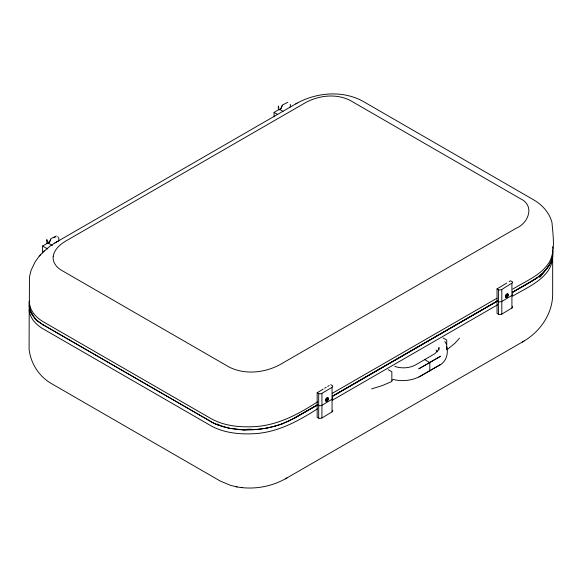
<?xml version="1.0" encoding="UTF-8"?>
<svg xmlns="http://www.w3.org/2000/svg" width="582" height="582" viewBox="0 0 582 582"><rect width="100%" height="100%" fill="white"/><g stroke="black" fill="none" stroke-linecap="round" stroke-linejoin="round"><path stroke-width="0.87" d="M29.224 301.476C28.394 307.616 30.708 313.763 34.796 318.325C35.429 320.253 51.376 330.3 38.849 321.831C36.04 322.959 25.332 300.625 32.156 314.404M237.107 486.894L230.756 485.432L220.287 481.067L52.329 384.098C39.467 377.121 30.65 363.655 29.1 349.135L29.224 305.463M29.391 304.117L30.242 310.359M317.568 401.827C297.773 414.675 275.926 426.279 251.759 426.752C238.023 427.232 223.757 425.551 211.521 418.902L43.053 321.642C35.771 317.394 29.107 309.988 29.391 301.098M552.609 253.337L552.66 251.548M43.083 252.101L50.336 245.91L54.861 242.985L297.147 103.101C316.783 92.465 341.969 90.275 362.099 100.795L533.294 199.633C542.089 204.588 549.481 212.699 551.998 222.622C552.951 235.434 555.657 250.005 549.495 261.965C541.209 275.417 525.51 281.091 512.764 289.13M552.536 256.022C548.731 275.424 527.241 283.019 512.524 292.193M290.062 107.081L290.483 105.655L290.171 104.287M49.172 242.84L50.823 238.722L56.352 235.936M49.346 242.476L50.823 239.326M282.299 105.691L280.64 109.205L282.299 105.08L287.828 102.294M549.495 265.094C525.633 293.845 552.878 263.231 551.634 260.503C552.704 257.222 553.489 253.294 552.536 249.765M459.496 338.142L455 343.169L448.009 348.916M58.113 241.414L58.891 240.01L58.702 237.929M44.472 250.646L39.321 256.029L35.08 261.936L31.115 270.281L29.464 276.901L29.34 302.887M56.061 242.665L57.342 241.399M39.321 256.029L40.827 254.458M512.764 292.259L532.443 280.902L537.506 277.629L542.366 273.576M391.955 380.272L393.345 379.471C402.489 381.85 412.551 380.519 420.822 375.979L438.784 365.612C445.943 362.317 448.547 354.205 446.852 346.777M332.577 410.281L332.817 410.928L332.264 411.758L321.693 418.094L319.402 418.407L317.161 417.33L317.161 392.741L319.402 393.818L321.439 393.621L332.053 387.314L332.773 385.997L330.714 384.607M512.451 306.438L512.655 307.252L512.131 307.907L501.568 314.251L499.276 314.556L497.035 313.48L497.035 288.89L499.276 289.967L501.306 289.771L512.655 282.663L512.451 281.848L510.581 280.757L509.075 281.666M512.764 292.157L537.506 277.629M522.243 342.092C539.288 332.686 552.398 314.6 552.66 294.739L552.66 255.534C552.951 277.461 527.91 286.81 512.524 296.187M317.161 392.741L323.185 389.125M324.691 388.223L326.196 387.321M327.702 386.412L329.208 385.51M497.035 288.89L506.82 283.019M418.865 377.005L440.567 364.478M295.772 103.902L297.147 103.101M54.861 242.985L56.345 242.127M235.812 486.69C253.155 490.117 271.692 486.887 286.926 477.946M42.588 253.061L42.588 246.033L49.172 242.236M274.064 116.786L274.064 112.391L280.64 108.594M332.518 393.192L497.021 298.224M294.499 418.072L317.321 404.89M332.278 396.262L497.566 300.829M281.994 423.798L294.739 418.036L317.568 404.854M332.518 396.218L497.021 301.243M251.511 429.814C264.439 429.247 277.33 426.439 289.079 420.953L317.568 404.956M332.518 396.32L497.021 301.345M317.321 408.884C297.526 421.724 275.679 433.335 251.511 433.801C237.776 434.281 223.51 432.601 211.281 425.959L42.813 328.692C35.946 324.691 29.937 318.136 29.1 309.937M332.278 400.249L497.566 304.822M285.282 478.899L524.018 341.059M53.981 237.74L55.566 236.939M274.719 426.119L282.241 423.863M267.123 427.916L274.959 426.184M371.607 388.885L382.025 385.67L391.846 381.508L391.846 371.745L388.23 369.657M259.339 429.152L267.364 427.981M243.763 429.88L259.587 429.218M247.357 429.276L251.591 429.24M236.234 429.363L244.011 429.945L251.759 429.778M43.053 324.661L211.521 421.928L216.431 424.46L229.286 428.221L244.011 429.945M229.046 428.257L236.474 429.327M241.217 487.52L242.17 487.672M394.763 366.398C401.653 368.69 409.532 368.355 415.897 364.725L434.856 353.703L438.181 350.269L438.988 347.483L438.988 349.949M222.324 426.591L229.286 428.221M216.853 423.914L219.116 424.722M211.281 421.965L216.184 424.394L222.571 426.555M497.035 300.865L499.276 301.942L501.568 301.629L512.131 295.292L512.655 294.63L512.451 293.815M317.161 404.708L319.402 405.785L321.693 405.479L332.264 399.143L332.817 398.306L332.577 397.666M283.092 111.417L279.418 109.3L279.418 109.911M274.064 112.391L277.73 114.509M443.098 337.975L446.721 340.07L446.721 349.833M424.714 359.632L429.807 362.571L429.807 370.792M52.351 245.48L47.95 242.941L47.95 243.545M42.588 246.033L47.724 249.001M42.813 324.705L211.521 421.928M48.102 241.945L46.887 240.475L46.858 239.609L46.858 243.261M57.683 236.743L58.28 237.303M444.837 341.518L446.358 344.042M436.078 350.066L437.373 351.863M278.785 107.634L278.334 105.975L278.334 109.62M552.536 246.746L552.9 248.485M511.92 283.463L511.92 308.053M501.808 289.53L501.808 314.12M498.563 289.727L498.563 314.316M332.053 387.314L332.053 411.896M321.933 393.381L321.933 417.971M318.689 393.578L318.689 418.167M53.217 256.204C52.329 262.256 56.65 267.589 61.677 270.375L229.133 367.053C244.949 375.055 264.628 372.851 279.935 364.674L516.445 228.122C528.558 223.015 535.011 205.592 520.563 198.797L350.058 100.359C336.316 93.396 319.198 95.317 305.892 102.425L65.795 241.043C60.091 244.425 54.41 249.343 53.217 256.204M440.567 356.257L418.865 368.784L440.567 356.257M327.215 398.408L326.895 400.758L327.215 398.408M507.089 294.557L506.769 296.907L507.089 294.557M327.266 400.838A1.979 1.12 -60.9 0 0 327.884 397.761A1.979 1.12 -60.9 0 0 325.585 399.87A1.979 1.12 -60.9 0 0 327.266 400.838M327.39 400.903A1.979 1.12 -60.9 0 0 328.008 397.833A1.979 1.12 -60.9 0 0 325.709 399.936A1.979 1.12 -60.9 0 0 327.39 400.903M507.14 296.987A1.979 1.12 -60.9 0 0 507.759 293.917A1.979 1.12 -60.9 0 0 505.46 296.02A1.979 1.12 -60.9 0 0 507.14 296.987M507.264 297.06A1.979 1.12 -60.9 0 0 507.882 293.983A1.979 1.12 -60.9 0 0 505.583 296.085A1.979 1.12 -60.9 0 0 507.264 297.06"/></g></svg>
